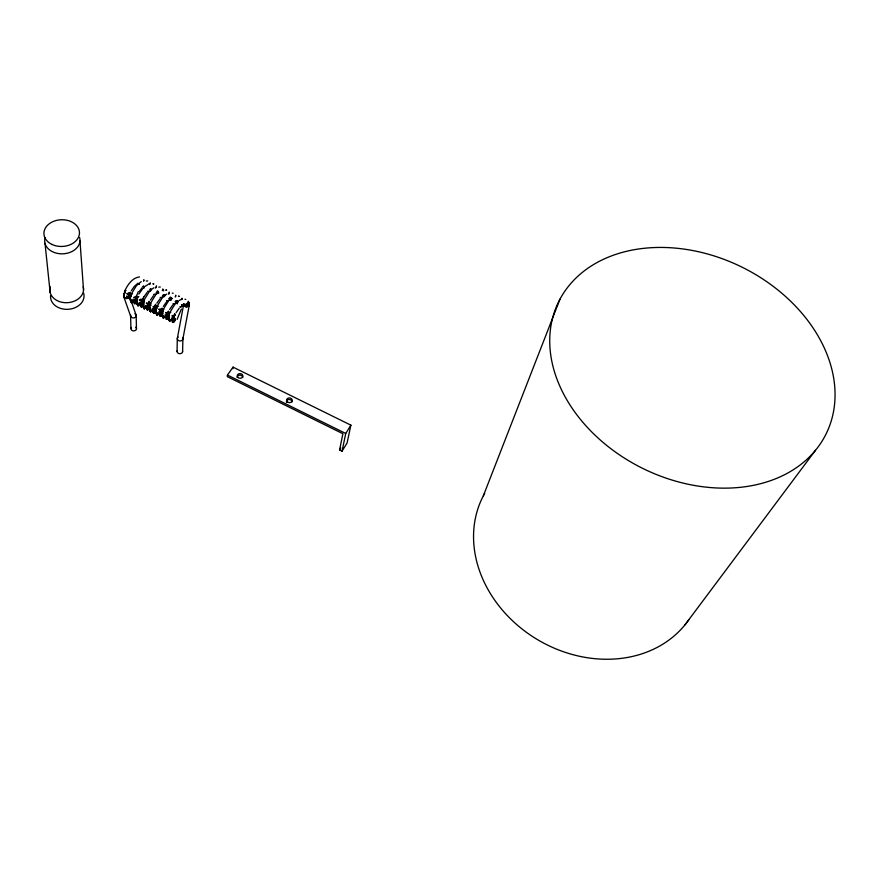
<?xml version="1.0" encoding="UTF-8"?>
<svg xmlns="http://www.w3.org/2000/svg" width="879" height="879" viewBox="0 0 879 879"><rect width="100%" height="100%" fill="white"/><g stroke="black" fill="none" stroke-linecap="round" stroke-linejoin="round"><path stroke-width="1.32" d="M160.066 309.99L160.066 309.551A2.901 2.296 0.7 0 0 158.627 309.21M161.099 310.858L160.066 309.551M172.767 315.77L173.811 316.638A2.901 2.307 1.3 0 1 174.053 318.396L173.273 319.846A2.901 2.307 1.3 0 1 169.175 319.747A2.901 2.307 1.3 0 1 169.262 316.495C165.417 321.11 178.525 320.593 172.767 315.77A2.901 2.307 1.3 0 0 172.075 315.528M173.811 316.638C174.943 319.242 172.899 320.385 170.515 319.879M177.064 351.391L177.305 338.624L183.667 304.398A2.868 2.263 2.2 0 0 187.59 306.595A2.868 2.263 2.2 0 0 188.589 302.925A2.89 2.274 2.7 0 1 189.161 304.035M182.601 351.512L182.909 338.756M171.965 319.978L173.273 319.604L174.086 317.594L174.042 318.835M173.943 318.616L173.976 317.737A2.901 2.165 6.9 0 0 173.559 315.1A2.912 1.956 12.7 0 1 174.163 317.308A2.912 1.956 12.7 0 1 171.504 318.198L173.515 318.154L173.745 319.385M123.972 294.926L123.994 294.476A2.912 1.923 11.1 0 1 125.411 292.454M168.427 317.594L169.262 316.286L168.537 317.154A2.901 2.307 1.3 0 0 169.768 319.692L170.46 319.945M136.597 301.112L136.619 300.662A2.912 1.934 11.6 0 1 137.443 298.871M139.321 302.903L139.343 302.453A2.912 1.934 11.6 0 0 142.046 301.585A2.912 1.934 11.6 0 0 141.497 299.387A2.879 2.132 5.6 0 1 142.035 301.772A2.879 2.132 5.6 0 1 139.321 302.914M143.046 304.277L143.079 303.815A2.912 1.934 11.8 0 1 144.464 301.783M145.771 306.057L145.804 305.617A2.912 1.934 11.8 0 0 148.375 302.991A2.879 2.132 5.9 0 1 148.309 305.167A2.879 2.132 5.9 0 1 145.771 306.079M227.441 375.058L227.331 376.641L342.898 433.732L339.569 449.938L342.041 451.169L347.106 442.928L350.886 425.15L233.056 367.136L227.441 375.058L345.744 433.479L342.041 451.169M149.507 307.441L149.54 306.98A2.912 1.945 12 0 1 150.913 304.936M152.243 309.232L152.276 308.782A2.912 1.945 12 0 0 154.957 307.903A2.912 1.945 12 0 0 154.385 305.694A2.879 2.143 6.1 0 1 154.946 308.089A2.879 2.143 6.1 0 1 152.243 309.243M232.935 368.719L233.056 367.136M159.978 313.627L161.055 312.946L161.373 311.375A2.89 2.296 0.7 0 1 158.099 314.21A2.89 2.296 0.7 0 1 156.088 310.726L156.012 310.155A2.912 1.945 12.2 0 1 156.77 308.331M162.252 313.21L162.219 313.671A2.879 2.154 6.7 0 1 163.044 311.66M124.203 294.586L124.148 294.652A2.89 2.263 -0.5 0 0 124.466 297.399A2.89 2.263 -0.5 0 0 127.938 297.849L129.51 296.278L128.147 294.366L128.301 292.85M173.954 318.868L173.339 319.352M141.387 300.981L140.915 299.025M168.834 316.671L169.032 315.22A2.901 2.165 6.9 0 0 168.691 316.89L169.032 315.22M182.81 339.338L189.293 305.123M137.256 298.64L137.267 297.684A3 1.615 19.1 0 1 138.673 296.575M150.188 304.969L150.188 304.013A3 1.626 19.5 0 1 150.562 303.266M181.36 309.1L177.097 319.396M483.362 495.756L560.011 299.069M124.719 291.092C127.51 284.928 132.202 277.841 139.486 276.918M131.158 294.245L136.41 285.73L141.233 281.577M143.815 300.442L149.089 291.916M150.287 303.607L155.561 295.069M156.759 306.771L162.055 298.234M163.011 309.826L168.307 301.288M169.504 313.012L174.811 304.464M169.812 319.615L169.834 319.637A2.89 2.11 8.1 0 0 172.713 319.868M339.569 449.938L340.832 447.872M345.744 433.479L350.886 425.15M131.301 290.729L134.366 286.356L137.948 283.203M138.838 294.157L142.629 288.762M143.947 296.915L147.024 292.531M150.408 300.069L153.484 295.685M156.88 303.233L159.956 298.849M163.362 306.397L166.439 302.013M169.625 309.463L172.702 305.068M176.13 312.638L179.206 308.243M684.95 624.892L815.481 450.312A149.166 112.204 26.3 0 0 693.3 250.647A149.166 112.204 26.3 0 0 568.383 402.406A149.166 112.204 26.3 0 0 815.481 450.312M183.524 304.705L184.755 306.211L186.941 303.343M184.755 306.211L185.348 306.452L184.755 306.211L185.93 304.672L188.458 305.903M139.146 291.608L140.805 289.499M149.661 307.276L149.639 307.309A2.901 2.099 7.5 0 0 150.078 309.858A2.901 2.099 7.5 0 0 153.506 310.452L154.891 309.298L154.264 307.287M124.192 294.795L124.159 294.828A2.901 2.077 6.5 0 0 124.554 297.355A2.901 2.077 6.5 0 0 127.993 297.948L129.037 297.047A2.89 2.263 -0.5 0 0 129.147 294.784L128.136 293.927A2.89 2.263 -0.5 0 0 126.697 293.586M149.694 307.068L149.628 307.134A2.901 2.285 0.5 0 0 149.979 309.902A2.901 2.285 0.5 0 0 153.462 310.353L154.561 309.54A2.901 2.285 0.5 0 0 154.638 307.254L154.638 307.694A2.89 2.285 0.5 0 1 153.682 310.694A2.89 2.285 0.5 0 1 149.826 310.188A2.89 2.285 0.5 0 1 150.111 307.112M162.813 313.1L162.351 313.495A2.901 2.11 8 0 0 162.78 316.088A2.901 2.11 8 0 0 166.219 316.682L167.581 315.517L167.318 313.913A2.901 2.296 1 0 1 166.384 316.923A2.901 2.296 1 0 1 162.527 316.418A2.901 2.296 1 0 1 162.791 313.32M143.695 303.727L143.189 304.156A2.901 2.099 7.2 0 0 143.618 306.694A2.901 2.099 7.2 0 0 147.057 307.287L148.43 306.134L148.188 304.101A2.901 2.285 0.2 0 1 148.101 306.386L147.013 307.189A2.901 2.285 0.2 0 1 143.53 306.738A2.901 2.285 0.2 0 1 143.178 303.969L143.727 303.464M164.23 296.003L166.823 294.036M151.287 289.685L153.891 287.741M144.826 286.543L149.584 283.51M156.088 310.287A2.901 2.296 0.7 0 0 156.451 313.078A2.901 2.296 0.7 0 0 159.934 313.528L161.022 312.715A2.901 2.296 0.7 0 0 161.099 310.419M162.857 312.825L162.373 313.287A2.901 2.296 1 0 0 162.692 316.132A2.901 2.296 1 0 0 166.175 316.583L167.263 315.77A2.901 2.296 1 0 0 167.329 313.473M179.151 300.508L181.667 299.124M146.2 280.994L147.716 280.939M158.769 287.103L160.286 287.048M153.045 283.686L153.88 283.939A2.846 2.516 -22.6 0 0 153.155 284.038M165.878 289.938L166.713 290.18A2.857 2.527 -22.2 0 0 165.977 290.257M172.317 293.059L173.141 293.3M178.525 296.08L179.349 296.322A2.857 2.538 -21.8 0 0 178.624 296.421M184.986 299.223L185.799 299.464M142.761 298.596A2.901 1.813 14.7 0 1 139.97 300.475L141.475 300.069A3 1.615 19.1 0 0 142.881 298.959L142.783 298.508M130.136 292.421A2.901 1.813 14.3 0 1 127.323 294.278L128.828 293.883A3 1.615 18.8 0 0 130.246 292.784L130.147 292.333M139.3 299.75A2.89 2.274 -0.1 0 1 140.728 300.091L141.75 300.948M168.098 315.001L167.559 314.539L168.713 317.055A2.989 2.868 -21.6 0 1 167.021 319.407L166.274 319.341A2.868 2.659 -11.1 0 0 168.109 314.99M161.648 311.847L161.11 311.386L162.252 313.166A2.912 1.956 12.5 0 1 163.011 311.386M181.503 304.749L182.14 305.496A2.967 1.45 10 0 1 181.217 306.738L179.898 306.892A2.846 1.681 7.8 0 0 181.942 304.639M156.198 292.421L156.814 293.157A2.967 1.428 9.4 0 1 155.847 294.366L153.781 294.421A2.846 1.659 7.1 0 0 156.363 293.949A2.846 1.659 7.1 0 0 156.616 292.3M164.34 294.575L164.9 295.3A2.879 2.505 -15.4 0 1 164.505 294.773A2.846 2.351 -5.1 0 0 164.9 295.322M169.878 297.421A8.669 3.417 -54.8 0 1 170.779 297.684L171.504 299.618M176.998 300.739L177.701 302.629M188.359 301.387L188.315 301.739A2.956 2.703 -37 0 1 186.777 304.167L185.359 304.595A2.813 2.582 -37 0 1 183.447 303.859L184.14 305.771M174.613 313.759L175.02 314.682A3 1.626 20 0 1 173.668 315.825L172.163 316.231A2.901 1.835 15.7 0 0 174.613 315.693A2.901 1.835 15.7 0 0 174.602 313.803M155.407 304.365L155.792 305.277A3 1.626 19.5 0 1 154.418 306.397L152.913 306.804A2.901 1.824 15.1 0 0 155.385 306.277A2.901 1.824 15.1 0 0 155.396 304.42M169.35 298.992L169.57 299.376A2.967 1.439 9.7 0 1 168.625 300.596L166.57 300.662A2.846 1.67 7.4 0 0 169.142 300.178A2.846 1.67 7.4 0 0 169.372 298.519M162.967 295.882L163.186 296.256A2.967 1.428 9.6 0 1 162.23 297.476L160.165 297.541A2.846 1.67 7.3 0 0 162.747 297.058A2.846 1.67 7.3 0 0 162.989 295.399M123.785 296.805L130.641 316.198M131.652 302.255L136.113 315.187M163.033 317.462L163.604 318.462M137.542 304.244L138.113 305.958M162.923 310.243L162.912 311.199A2.901 1.835 15.5 0 1 162.923 310.243A3 1.626 19.8 0 1 163.714 309.243M158.67 293.355L158.484 292.191A2.846 2.34 -5.4 0 1 157.868 291.103M144.288 308.99L143.716 307.265M157.154 315.297L156.572 313.572A2.978 2.857 -21.8 0 1 156.748 312.847M45.005 243.318L50.158 292.52M169.823 321.505L169.229 319.769M79.989 240.989L83.538 290.037M173.976 317.737L174.031 318.539M150.166 283.181L150.232 282.84A2.846 2.505 -22.7 0 1 150.276 283.499M131.279 302.134L131.257 301.761A2.857 2.395 -3.5 0 1 130.751 299.97M137.684 304.903L137.695 305.277A2.868 2.571 -9.5 0 1 137.311 302.739M150.32 311.474L150.309 311.1A2.868 2.417 -2.7 0 1 149.924 308.705M156.759 314.264L156.77 314.638A2.923 2.626 -8.7 0 1 156.121 312.671M129.147 294.784L129.158 295.223A2.89 2.263 -0.5 0 1 128.378 298.08A2.89 2.263 -0.5 0 1 124.653 297.981A2.89 2.263 -0.5 0 1 124.159 295.091M159.44 315.143L159.451 315.517A2.923 2.626 -8.7 0 0 161.307 311.221A2.879 2.143 6.4 0 0 160.846 308.87A2.912 1.945 12.2 0 1 161.428 311.067A2.912 1.945 12.2 0 1 158.747 311.946L158.714 312.397A2.879 2.143 6.4 0 0 161.417 311.265A2.868 2.417 -2.4 0 1 159.44 315.132M130.575 315.627L130.938 328.614M163.011 316.726L163.23 317.802A2.879 2.593 -8.4 0 1 162.824 315.242M136.179 315.77L136.465 328.735M140.728 300.091L140.739 300.53A2.89 2.274 -0.1 0 0 140.047 300.288A2.89 2.088 6.8 0 1 140.739 300.541M169.46 320.483L169.46 320.857A2.879 2.593 -8.1 0 1 168.867 318.945A2.923 2.637 -8.1 0 1 169.054 318.275M237.11 377.443A2.824 2.318 4.4 0 1 239.901 375.179A2.824 2.318 4.4 0 1 242.736 377.552M286.521 402.384A2.824 2.362 7.5 0 1 288.784 399.473A2.824 2.362 7.5 0 1 292.048 401.868M688.982 619.519A120.159 100.536 30.9 0 1 535.509 638.418A120.159 100.536 30.9 0 1 484.659 493.372M185.304 306.485A2.879 2.274 2.2 0 0 188.161 306.145L188.677 305.716A2.879 2.274 2.2 0 0 188.545 302.958A2.868 2.252 0.5 0 1 188.677 305.661A2.868 2.252 0.5 0 1 185.348 306.463M163.208 309.837A2.901 1.835 15.5 0 1 163.659 309.529M167.526 312.364A2.912 1.956 12.5 0 1 164.999 315.012L164.966 315.462A2.879 2.154 6.7 0 0 167.482 314.561A2.879 2.154 6.7 0 0 167.526 312.397M181.711 299.31A2.956 2.703 -37.1 0 0 181.854 298.596L181.898 298.245A2.857 2.538 -21.8 0 1 181.799 299.585M178.184 301.376A2.813 2.571 -37.1 0 1 177.536 301.123A2.857 2.538 -21.8 0 0 178.195 301.42M177.173 303.694A2.835 2.066 4.2 0 1 177.086 302.101M177.173 303.749A2.89 1.846 7.2 0 1 177.075 302.332M169.834 321.472A2.868 2.659 -10.8 0 1 169.229 319.527M169.449 320.494A2.868 2.428 -1.8 0 1 169.054 318.077M173.383 315.891A2.879 2.483 -3.6 0 1 172.053 320.352M171.295 320.374A2.879 2.483 -3.6 0 1 169.328 316.462M188.37 301.387A2.857 2.549 -21.6 0 1 183.458 303.892M168.735 316.374A2.912 1.956 12.7 0 1 169.032 314.913M170.141 312.682A2.89 1.835 15.7 0 0 169.416 314.385L169.427 313.418A3 1.626 20 0 1 170.779 312.287M150.188 304.98A2.901 1.824 15.1 0 1 150.946 303.31M149.496 307.441A2.879 2.132 6.1 0 1 149.837 305.826M150.309 305.42A2.879 2.132 6.1 0 1 150.924 305.123M168.735 293.817A2.956 2.692 -37.3 0 0 169.197 292.432L169.251 292.081A2.857 2.527 -22.2 0 1 168.801 294.047M164.34 296.487A2.835 2.055 3.8 0 1 164.856 295.509M169.482 298.267A2.89 1.835 6.9 0 1 168.977 298.585M164.274 296.662A2.89 1.835 6.9 0 1 164.791 295.805M162.088 314.616A2.978 2.857 -21.8 0 1 160.582 316.242L159.824 316.187A2.868 2.648 -11.4 0 0 162.263 313.781M157.165 315.264A2.868 2.648 -11.4 0 1 156.759 312.638M161.659 311.836A2.868 2.648 -11.4 0 1 162.252 313.078M156.814 314.253A2.868 2.417 -2.4 0 1 156.231 312.463M161.209 310.122A2.879 2.472 -4.2 0 1 160.385 313.781A2.879 2.472 -4.2 0 1 156.286 312.682M159.978 313.627A2.901 2.099 7.7 0 1 156.539 313.023A2.901 2.099 7.7 0 1 156.099 310.474M171.976 298.355A2.813 2.56 -37.2 0 1 170.779 297.684M175.58 296.564A2.857 2.538 -22 0 0 175.701 295.212L175.635 295.575A2.956 2.692 -37.2 0 1 175.174 296.959M171.987 298.388A2.857 2.538 -22 0 1 170.779 297.717M170.691 297.278A2.868 2.516 -15.2 0 0 171.866 298.849A2.846 2.362 -4.8 0 1 170.746 297.377M158.011 306.277A2.901 1.824 15.3 0 0 156.671 308.155L156.671 307.178A3 1.626 19.7 0 1 158.044 306.057M155.957 310.606A2.879 2.143 6.4 0 1 156.781 308.584M175.899 301.222A2.835 2.066 4 0 1 175.393 301.596M170.801 300.189A2.835 2.066 4 0 1 170.944 299.135M176.239 300.992A2.89 1.835 7 0 1 175.393 301.706L175.976 302.497A2.967 1.439 9.8 0 1 175.031 303.727L172.976 303.793A2.846 1.681 7.6 0 0 175.734 303.123A2.846 1.681 7.6 0 0 175.371 301.222M170.702 300.266A2.89 1.835 7 0 1 170.845 299.332M163.615 318.429A2.868 2.659 -11.1 0 1 163.022 316.484M163.274 317.418A2.868 2.428 -2.1 0 1 162.879 315.012M167.68 313.287A2.879 2.472 -3.9 0 1 166.527 317.11A2.879 2.472 -3.9 0 1 162.56 315.242M136.761 301.003A2.901 2.088 7 0 0 137.168 303.53A2.901 2.088 7 0 0 140.607 304.134L142.035 301.904A2.89 2.274 -0.1 0 1 138.728 304.716A2.89 2.274 -0.1 0 1 136.75 301.266M142.013 301.508A2.89 2.274 -0.1 0 1 141.662 303.222L140.563 304.035A2.89 2.274 -0.1 0 1 137.08 303.574A2.89 2.274 -0.1 0 1 136.739 300.816M137.256 298.662A2.901 1.813 14.7 0 1 138.629 296.794M136.608 301.145A2.879 2.132 5.6 0 1 137.454 299.135M156.198 286.895A2.945 2.681 -37.5 0 0 156.341 286.18L156.407 285.84A2.846 2.516 -22.6 0 1 156.286 287.169M155.88 287.565A2.945 2.681 -37.5 0 1 155.396 288.136M157.209 291.18A2.89 1.824 6.5 0 1 157.044 291.641M144.31 308.958A2.868 2.637 -11.9 0 1 143.716 307.024M143.936 308.254A2.868 2.571 -9.3 0 1 143.914 305.123M143.859 307.947A2.868 2.406 -2.9 0 1 143.87 305.002M148.309 303.804A2.879 2.461 -4.8 0 1 144.277 307.342M143.749 306.903A2.879 2.461 -4.8 0 1 143.738 303.925M148.188 304.541A2.89 2.285 0.2 0 1 147.232 307.529A2.89 2.285 0.2 0 1 143.365 307.024A2.89 2.285 0.2 0 1 143.662 303.958M162.296 290.685A2.945 2.681 -37.4 0 0 162.769 289.301L162.824 288.96A2.846 2.516 -22.4 0 1 162.714 290.29M158.352 291.828A2.945 2.681 -37.4 0 1 157.78 291.399M158.462 291.861A2.846 2.516 -22.4 0 1 157.912 291.443L158.484 292.18A2.868 2.494 -15.7 0 1 158.066 291.63M163.483 290.455A2.868 2.494 -15.7 0 0 163.45 289.806L163.505 290.202A2.846 2.34 -5.4 0 1 163.494 290.795M144.486 300.135A2.89 1.813 14.9 0 0 143.716 301.805L143.727 300.849A3 1.615 19.3 0 1 144.541 299.86M143.057 304.31A2.879 2.132 5.9 0 1 143.892 302.288M157.934 293.377A2.835 2.055 3.5 0 1 158.462 292.399M163.428 294.751A2.89 1.824 6.7 0 1 163.076 295.146M158.11 293.092A2.89 1.824 6.7 0 1 158.462 292.696M150.309 309.694A2.978 2.857 -22 0 0 150.133 310.419L150.716 312.144A2.868 2.648 -11.7 0 1 150.298 309.529M149.979 308.87A2.868 2.571 -9 0 0 149.793 309.518A2.879 2.461 -4.5 0 1 149.815 307.639M150.276 311.441A2.923 2.626 -9 0 1 149.683 309.507M154.759 306.958A2.879 2.461 -4.5 0 1 151.386 310.814M150.727 310.507A2.879 2.461 -4.5 0 1 150.199 310.067M125.411 290.817A2.901 1.813 14.3 0 0 124.609 292.465L124.62 291.498A3 1.615 18.8 0 1 126.049 290.4M123.983 294.97A2.879 2.121 5.2 0 1 125.455 292.674M143.629 280.775A2.945 2.659 -37.7 0 0 143.771 280.06L143.837 279.72A2.846 2.505 -22.9 0 1 143.716 281.049M143.673 286.136A2.835 2.033 2.9 0 1 143.035 286.4M139.058 284.17A2.835 2.033 2.9 0 1 139.234 283.653M143.662 286.246A2.879 1.813 6.1 0 1 143.035 286.455M138.992 284.346A2.879 1.813 6.1 0 1 139.168 283.895M144.211 287.499A2.846 1.648 6.8 0 1 141.266 288.334L143.343 288.268A2.967 1.417 9.2 0 0 143.848 288.059M138.168 291.817A8.614 2.132 -71.9 0 1 135.652 297.124M136.641 302.156A2.978 2.846 -22.4 0 1 135.124 303.771L134.366 303.694A2.868 2.637 -12.4 0 0 136.619 301.98M131.323 300.387A2.978 2.846 -22.4 0 0 131.147 301.101L131.707 302.815A2.868 2.637 -12.4 0 1 131.323 300.178M136.421 300.673A2.923 2.615 -9.8 0 1 133.949 303.013L133.927 302.629A2.857 2.395 -3.5 0 0 136.421 300.53M131.235 302.112A2.923 2.615 -9.8 0 1 130.652 300.189M135.696 297.64A2.879 2.45 -5.3 0 1 134.839 301.266A2.879 2.45 -5.3 0 1 130.751 300.168M134.861 313.814A2.802 2.219 -0.6 0 1 135.871 316.704A2.802 2.219 -0.6 0 1 132.322 317.758A2.802 2.219 -0.6 0 1 130.696 315.056M135.729 327.164A2.769 2.208 -0.8 0 1 135.762 330.141A2.769 2.208 -0.8 0 1 132.037 330.438A2.769 2.208 -0.8 0 1 131.367 327.515M182.557 337.613A2.802 2.252 1.4 0 1 181.678 340.58A2.802 2.252 1.4 0 1 177.932 340.096A2.802 2.252 1.4 0 1 178.162 337.053M182.524 350.93A2.769 2.241 1.2 0 1 179.788 353.699A2.769 2.241 1.2 0 1 177.173 350.809M130.575 297.97A2.901 2.088 6.7 0 0 130.982 300.497A2.901 2.088 6.7 0 0 134.41 301.101L135.838 298.871A2.89 2.274 -0.3 0 1 132.542 301.673A2.89 2.274 -0.3 0 1 130.564 298.234M135.827 298.475A2.89 2.274 -0.3 0 1 135.465 300.189L134.366 300.992A2.89 2.274 -0.3 0 1 130.883 300.541A2.89 2.274 -0.3 0 1 130.553 297.794M136.564 295.564A2.901 1.813 14.5 0 1 133.762 297.432L135.267 297.025A3 1.615 18.9 0 0 136.674 295.926M131.378 294.267A2.901 1.813 14.5 0 0 131.048 295.619L131.059 294.652A3 1.615 19 0 1 132.476 293.542M131.839 293.96A2.901 1.813 14.5 0 1 132.432 293.762M130.411 297.607A2.912 1.934 11.3 0 1 131.224 295.827M130.411 298.113A2.879 2.121 5.4 0 1 130.466 297.003M130.784 296.509A2.879 2.121 5.4 0 1 131.257 296.102M150.023 283.884A2.945 2.67 -37.6 0 1 149.705 284.554M150.551 288.861A2.835 2.044 3.1 0 1 150.045 289.235M150.902 288.642A2.879 1.813 6.3 0 1 150.034 289.356M150.705 289.74A2.846 1.659 6.9 0 1 147.639 291.432L149.705 291.378A2.967 1.417 9.3 0 0 150.551 290.872M150.683 290.169A2.967 1.417 9.3 0 1 150.716 290.542M143.738 296.97A8.625 2.088 -71.9 0 1 142.024 300.233M138.102 305.969A2.868 2.637 -12.2 0 1 137.509 304.035M137.728 304.892A2.857 2.406 -3.2 0 1 137.366 302.508M142.123 300.783A2.879 2.45 -5 0 1 140.937 304.563A2.879 2.45 -5 0 1 136.992 302.706M83.219 286.653A16.866 13.042 -3 0 1 66.375 302.717A16.866 13.042 -3 0 1 50.356 286.851M79.648 237.539A17.668 13.317 -2.2 0 1 61.969 253.833A17.668 13.317 -2.2 0 1 45.214 237.539M83.703 293.311A16.756 12.998 -3.2 0 1 68.441 309.287A16.756 12.998 -3.2 0 1 50.586 295.794M126.708 296.256L126.686 296.706A2.879 2.121 5.2 0 0 129.411 295.597A2.879 2.121 5.2 0 0 128.883 293.234A2.912 1.923 11.1 0 1 129.411 295.399A2.912 1.923 11.1 0 1 126.708 296.256M133.147 299.409L133.114 299.86A2.879 2.121 5.4 0 0 135.652 298.981L136.212 299.387A2.868 2.637 -12.4 0 1 136.608 299.959L135.685 298.937A2.879 2.121 5.4 0 0 135.74 296.849A2.912 1.934 11.3 0 1 133.147 299.409M172.734 319.714L172.207 318.627L172.734 319.714M146.54 303.134L146.441 303.629A2.901 1.824 14.9 0 0 148.914 303.112A2.901 1.824 14.9 0 0 148.936 301.255L149.331 302.112A3 1.615 19.3 0 1 147.947 303.233L146.54 303.134M159.506 309.485L159.396 309.979A2.901 1.824 15.3 0 0 162.143 308.079L162.274 308.452A3 1.626 19.7 0 1 160.901 309.573L159.506 309.485M165.768 312.55L165.659 313.045A2.901 1.835 15.5 0 0 168.394 311.133L168.515 311.507A3 1.626 19.8 0 1 167.164 312.638L165.768 312.55M173.251 322.461L172.504 322.395A2.868 2.659 -10.8 0 0 174.328 318.033L174.932 320.11A2.989 2.868 -21.4 0 1 173.251 322.461M141.53 306.914L140.772 306.837A2.868 2.637 -12.2 0 0 142.629 302.519L142.079 302.068L143.233 304.573A2.978 2.846 -22.3 0 1 141.53 306.914M147.716 309.935L146.958 309.869A2.868 2.637 -11.9 0 0 148.804 305.54L148.254 305.09L149.408 307.595A2.978 2.846 -22.1 0 1 147.716 309.935M154.144 313.089L153.385 313.023A2.868 2.648 -11.7 0 0 155.22 308.683L155.836 310.748A2.978 2.857 -22 0 1 154.144 313.089M174.009 317.451L173.471 317A2.868 2.593 -8.1 0 1 174.602 319.374A2.923 2.637 -8.1 0 1 172.152 321.736L172.141 321.362A2.868 2.428 -1.8 0 0 174.02 317.44M167.779 314.396L167.241 313.957A2.923 2.637 -8.4 0 1 165.911 318.681L165.911 318.308A2.868 2.428 -2.1 0 0 167.79 314.385M148.441 304.936L147.914 304.497A2.868 2.571 -9.3 0 1 146.606 309.133L146.54 308.815A2.857 2.406 -2.9 0 0 148.452 304.925M142.255 301.904L141.728 301.464A2.868 2.56 -9.5 0 1 140.409 306.101L140.343 305.782A2.857 2.406 -3.2 0 0 142.266 301.893M188.985 302.607L188.963 302.211A2.879 2.527 -14.7 0 1 183.975 304.606A2.879 2.527 -14.7 0 1 183.579 304.068A2.846 2.373 -4.3 0 0 189.007 302.596M153.001 312.353L152.99 311.979A2.868 2.417 -2.7 0 0 155.264 308.617A2.868 2.571 -9 0 1 155.462 310.001A2.923 2.626 -9 0 1 153.001 312.353M238.077 377.541A2.824 2.329 4.4 0 0 242.791 376.575A2.824 2.329 4.4 0 0 239.308 373.663A2.824 2.329 4.4 0 0 238.077 377.541M287.51 401.923A2.835 2.362 7.5 0 0 292.191 400.934A2.835 2.362 7.5 0 0 288.631 397.978A2.835 2.362 7.5 0 0 287.51 401.923M177.108 300.915A2.879 2.516 -15 0 0 178.074 301.871A2.846 2.362 -4.6 0 1 177.173 300.981M136.421 299.992A2.923 2.615 -9.8 0 0 135.838 298.75A2.857 2.395 -3.5 0 1 136.421 299.904M51.927 244.428A17.789 13.361 -2.1 0 0 79.451 233.605A17.789 13.361 -2.1 0 0 53.707 221.299A17.789 13.361 -2.1 0 0 51.927 244.428"/></g></svg>
